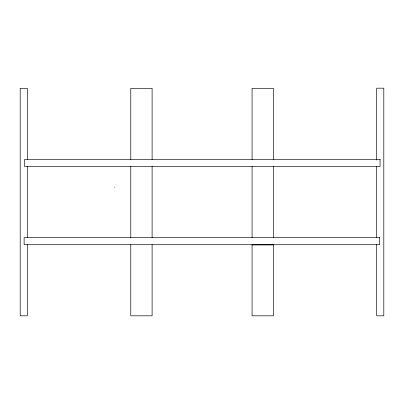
<?xml version="1.0" encoding="UTF-8"?>
<svg xmlns="http://www.w3.org/2000/svg" width="404" height="404" viewBox="0 0 404 404"><rect width="100%" height="100%" fill="white"/><g stroke="black" fill="none" stroke-linecap="round" stroke-linejoin="round"><path stroke-width="0.61" d="M252.076 244.92L273.407 244.92M114.62 187.138L114.943 187.138M376.69 160.065L376.69 88.183L383.8 88.183L383.8 315.817L376.69 315.817L376.69 244.561M376.69 166.372L376.69 237.628M273.407 159.54L273.407 88.33L252.076 88.33L252.076 159.54M273.407 166.468L273.407 237.678M273.407 244.612L273.407 315.817L252.076 315.817L252.076 244.612M252.076 166.468L252.076 237.678M152.106 159.524L152.106 88.309L130.78 88.309L130.78 159.524M152.106 166.453L152.106 237.668M152.106 244.602L152.106 315.817L130.78 315.817L130.78 244.602M130.78 166.453L130.78 237.668M27.31 159.524L27.31 88.309L20.2 88.309L20.2 315.817L27.31 315.817L27.31 244.602M27.31 166.458L27.31 237.673M380.053 159.403L24.568 159.403L24.568 166.514L380.053 166.514L380.053 159.403M379.619 237.613L24.134 237.613L24.134 244.723L379.619 244.723L379.619 237.613"/></g></svg>
